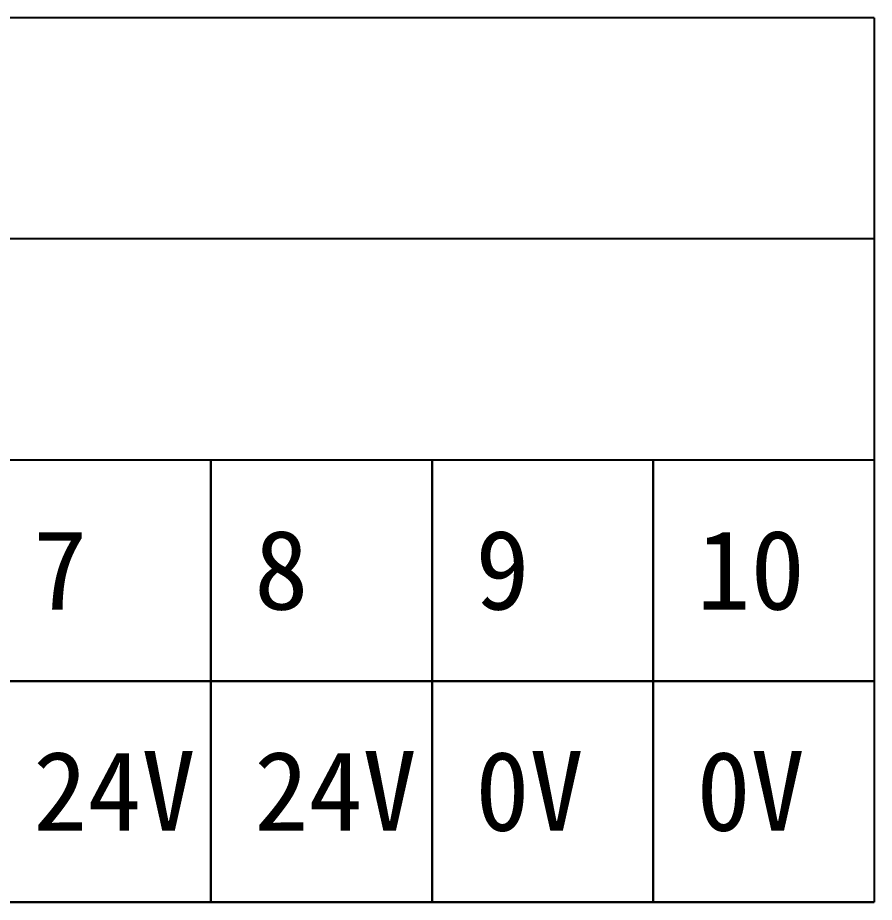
# Model space of a CAD drawing. Extents: x 10 to 297, y 3 to 207.
# Drawn here: x 83.29 to 122.03, y 80.36 to 120.36 of the extents above; entities that cross this region are included whole.
import ezdxf

# ---------------------------------------------------------------- set-up
doc = ezdxf.new("R2010")
doc.units = 0
doc.layers.get('0').update_dxf_attribs({"linetype": 'CONTINUOUS'})
doc.layers.add('圖框層', color=7, linetype='CONTINUOUS')
doc.styles.add('STSL', font='kaiu.ttf')

msp = doc.modelspace()

# ---------------------------------------------------------------- linework, layer by layer
for p, q in [((122.03, 120.363), (22.03, 120.363)), ((122.03, 120.363), (122.03, 80.363)), ((122.03, 110.363), (22.03, 110.363)), ((92.03, 100.363), (82.03, 100.363)), ((92.03, 90.363), (92.03, 100.363)), ((102.03, 100.363), (92.03, 100.363)), ((92.03, 90.363), (92.03, 100.363)), ((92.03, 100.363), (92.03, 90.363)), ((102.03, 90.363), (102.03, 100.363)), ((112.03, 100.363), (102.03, 100.363)), ((102.03, 90.363), (102.03, 100.363)), ((102.03, 100.363), (102.03, 90.363)), ((112.03, 90.363), (112.03, 100.363)), ((122.03, 100.363), (112.03, 100.363)), ((112.03, 90.363), (112.03, 100.363)), ((112.03, 100.363), (112.03, 90.363)), ((82.03, 90.363), (92.03, 90.363)), ((92.03, 90.363), (82.03, 90.363)), ((92.03, 90.363), (82.03, 90.363)), ((92.03, 90.363), (102.03, 90.363)), ((102.03, 90.363), (92.03, 90.363)), ((92.03, 80.363), (92.03, 90.363)), ((102.03, 90.363), (92.03, 90.363)), ((92.03, 80.363), (92.03, 90.363)), ((92.03, 90.363), (92.03, 80.363)), ((102.03, 90.363), (112.03, 90.363)), ((112.03, 90.363), (102.03, 90.363)), ((102.03, 80.363), (102.03, 90.363)), ((112.03, 90.363), (102.03, 90.363)), ((102.03, 80.363), (102.03, 90.363)), ((102.03, 90.363), (102.03, 80.363)), ((112.03, 90.363), (122.03, 90.363)), ((122.03, 90.363), (112.03, 90.363)), ((112.03, 80.363), (112.03, 90.363)), ((122.03, 90.363), (112.03, 90.363)), ((112.03, 80.363), (112.03, 90.363)), ((112.03, 90.363), (112.03, 80.363)), ((82.03, 80.363), (92.03, 80.363)), ((92.03, 80.363), (82.03, 80.363)), ((92.03, 80.363), (102.03, 80.363)), ((102.03, 80.363), (92.03, 80.363)), ((102.03, 80.363), (112.03, 80.363)), ((112.03, 80.363), (102.03, 80.363)), ((112.03, 80.363), (122.03, 80.363)), ((122.03, 80.363), (112.03, 80.363))]:
    msp.add_line(p, q)

# ---------------------------------------------------------------- texts
at = {"layer": '圖框層', "color": 4, "style": 'STSL'}
for s, p in [('7', (83.987, 93.6)), ('8', (93.987, 93.6)), ('9', (103.987, 93.6)), ('10', (113.987, 93.6)), ('24V', (83.987, 83.6)), ('24V', (93.987, 83.6)), ('0V', (103.987, 83.6)), ('0V', (113.987, 83.6))]:
    msp.add_text(s, height=3.6, dxfattribs=at).set_placement(p)

doc.saveas('drawing.dxf')
